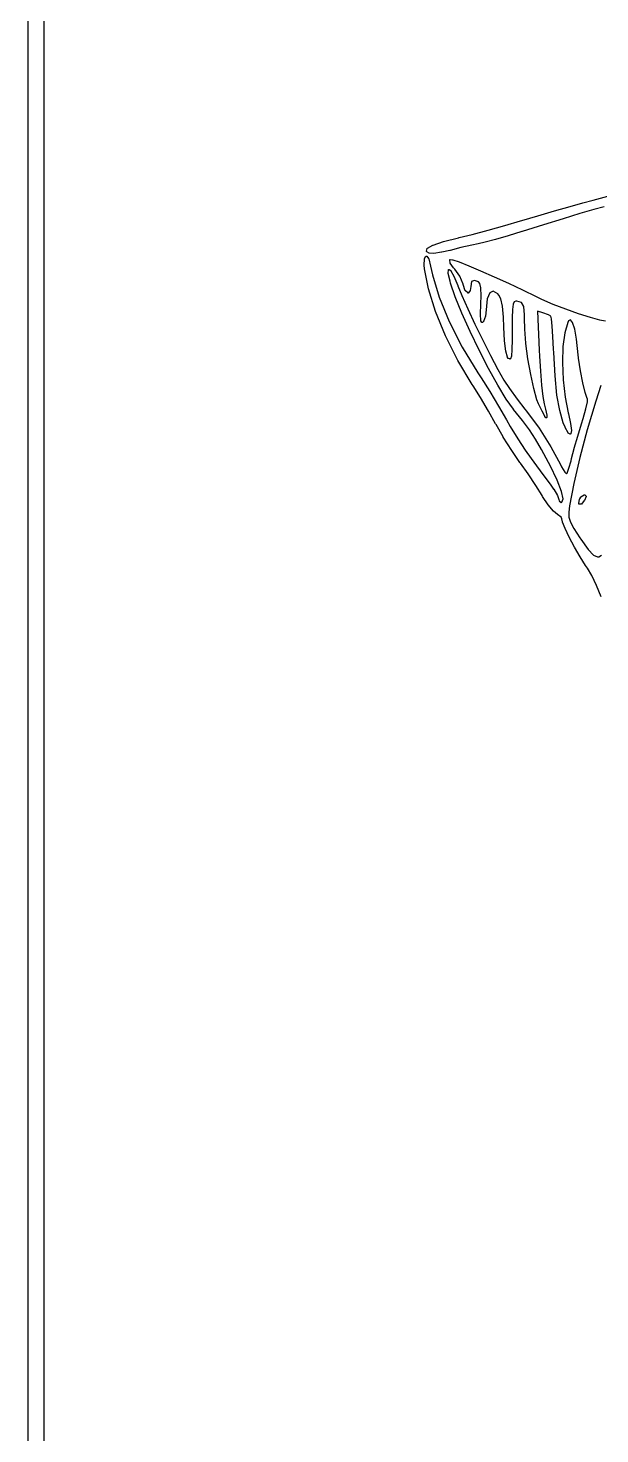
# Model space of a CAD drawing. Extents: x -0.1 to 50.1, y -70.1 to 0.1.
# Drawn here: x -0.07 to 5.36, y -61.54 to -48.19 of the extents above; entities that cross this region are included whole.
import ezdxf

# ---------------------------------------------------------------- set-up
doc = ezdxf.new("R2010")
doc.units = 0
doc.header["$MEASUREMENT"] = 0
doc.layers.add('BLACK', color=7, linetype='CONTINUOUS')

msp = doc.modelspace()

# ---------------------------------------------------------------- linework, layer by layer
at = {"layer": 'BLACK', "linetype": 'CONTINUOUS'}
for p, q in [((-0.075, -68.0066), (-0.075, -21.9934)), ((0.075, -22.0053), (0.075, -67.9972)), ((5.29148, -49.8234), (5.58482, -49.743)), ((4.76668, -49.9704), (4.9262, -49.924)), ((4.9262, -49.924), (4.92621, -49.924)), ((4.92621, -49.924), (4.92623, -49.924)), ((4.92623, -49.924), (5.07523, -49.8818)), ((5.1671, -49.9505), (5.00616, -49.999)), ((5.07523, -49.8818), (5.07525, -49.8818)), ((5.07525, -49.8818), (5.07528, -49.8818)), ((5.07528, -49.8818), (5.19548, -49.8489)), ((5.29915, -49.9119), (5.1671, -49.9505)), ((5.19548, -49.8489), (5.1955, -49.8489)), ((5.1955, -49.8489), (5.19551, -49.8489)), ((5.19551, -49.8489), (5.29148, -49.8234)), ((5.29148, -49.8234), (5.29148, -49.8234)), ((5.39726, -49.8847), (5.29915, -49.9119)), ((4.29406, -50.1079), (4.45346, -50.0633)), ((4.45346, -50.0633), (4.6035, -50.0192)), ((4.45346, -50.0633), (4.45346, -50.0633)), ((4.6035, -50.0192), (4.61489, -50.0157)), ((4.61489, -50.0157), (4.6149, -50.0157)), ((4.6149, -50.0157), (4.61491, -50.0157)), ((4.61491, -50.0157), (4.76665, -49.9704)), ((4.82166, -50.056), (4.61879, -50.1197)), ((4.76665, -49.9704), (4.76667, -49.9704)), ((4.76667, -49.9704), (4.76668, -49.9704)), ((5.00616, -49.999), (4.82166, -50.056)), ((3.77134, -50.2487), (3.86954, -50.2159)), ((3.86954, -50.2159), (3.86973, -50.2158)), ((3.86973, -50.2158), (3.8699, -50.2158)), ((3.8699, -50.2158), (4.01188, -50.18)), ((4.01188, -50.18), (4.01194, -50.18)), ((4.01194, -50.18), (4.01199, -50.1799)), ((4.01199, -50.1799), (4.0206, -50.178)), ((4.0206, -50.178), (4.14376, -50.1477)), ((4.14376, -50.1477), (4.29406, -50.1079)), ((4.36588, -50.1953), (4.26586, -50.2222)), ((4.36592, -50.1953), (4.36588, -50.1953)), ((4.36597, -50.1953), (4.36592, -50.1953)), ((4.4862, -50.1604), (4.36597, -50.1953)), ((4.48624, -50.1604), (4.4862, -50.1604)), ((4.48628, -50.1604), (4.48624, -50.1604)), ((4.61339, -50.1214), (4.48628, -50.1604)), ((4.61341, -50.1214), (4.61339, -50.1214)), ((4.61343, -50.1214), (4.61341, -50.1214)), ((4.61879, -50.1197), (4.61343, -50.1214)), ((4.61879, -50.1197), (4.61879, -50.1197)), ((3.70569, -50.3537), (3.7061, -50.3536)), ((3.7061, -50.3536), (3.7065, -50.3535)), ((3.7065, -50.3535), (3.70696, -50.3535)), ((3.70696, -50.3535), (3.70741, -50.3534)), ((3.70741, -50.3534), (3.70782, -50.3535)), ((3.70782, -50.3535), (3.70824, -50.3535)), ((3.70824, -50.3535), (3.70867, -50.3537)), ((3.70861, -50.3073), (3.70873, -50.3068)), ((3.70866, -50.3076), (3.70861, -50.3073)), ((3.70864, -50.308), (3.70866, -50.3076)), ((3.70878, -50.3085), (3.70864, -50.308)), ((3.70873, -50.3068), (3.70877, -50.3062)), ((3.70877, -50.3062), (3.7151, -50.2814)), ((3.70886, -50.309), (3.70878, -50.3085)), ((3.70902, -50.3093), (3.70886, -50.309)), ((3.70911, -50.3096), (3.70902, -50.3093)), ((3.70942, -50.3101), (3.70911, -50.3096)), ((3.70968, -50.3106), (3.70942, -50.3101)), ((3.70993, -50.3108), (3.70968, -50.3106)), ((3.71012, -50.311), (3.70993, -50.3108)), ((3.71057, -50.3114), (3.71012, -50.311)), ((3.71097, -50.3117), (3.71057, -50.3114)), ((3.73293, -50.3254), (3.71097, -50.3117)), ((3.7151, -50.2814), (3.71523, -50.2811)), ((3.71523, -50.2811), (3.71528, -50.2808)), ((3.71528, -50.2808), (3.71558, -50.2803)), ((3.71558, -50.2803), (3.71582, -50.2798)), ((3.71582, -50.2798), (3.71603, -50.2796)), ((3.71603, -50.2796), (3.71618, -50.2793)), ((3.71618, -50.2793), (3.71663, -50.279)), ((3.71663, -50.279), (3.71703, -50.2786)), ((3.71703, -50.2786), (3.7173, -50.2784)), ((3.7173, -50.2784), (3.71753, -50.2783)), ((3.71753, -50.2783), (3.77051, -50.2491)), ((3.73332, -50.3255), (3.73293, -50.3254)), ((3.73367, -50.3257), (3.73332, -50.3255)), ((3.73412, -50.3258), (3.73367, -50.3257)), ((3.73455, -50.326), (3.73412, -50.3258)), ((3.73496, -50.326), (3.73455, -50.326)), ((3.73537, -50.3261), (3.73496, -50.326)), ((3.77858, -50.3279), (3.73537, -50.3261)), ((3.77051, -50.2491), (3.77094, -50.2489)), ((3.77094, -50.2489), (3.77134, -50.2487)), ((3.77903, -50.3278), (3.77858, -50.3279)), ((3.77948, -50.3278), (3.77903, -50.3278)), ((3.85308, -50.3174), (3.77948, -50.3278)), ((3.85328, -50.3173), (3.85308, -50.3174)), ((3.85349, -50.3173), (3.85328, -50.3173)), ((3.93218, -50.2993), (3.85349, -50.3173)), ((3.93223, -50.2993), (3.93218, -50.2993)), ((3.93229, -50.2993), (3.93223, -50.2993)), ((4.03558, -50.2732), (3.93229, -50.2993)), ((4.13897, -50.2496), (4.03558, -50.2732)), ((4.19904, -50.2375), (4.13897, -50.2496)), ((4.19911, -50.2375), (4.19904, -50.2375)), ((4.19918, -50.2375), (4.19911, -50.2375)), ((4.26567, -50.2223), (4.19918, -50.2375)), ((4.26576, -50.2222), (4.26567, -50.2223)), ((4.26586, -50.2222), (4.26576, -50.2222)), ((3.68692, -50.4405), (3.68933, -50.3791)), ((3.68696, -50.4408), (3.68692, -50.4405)), ((3.68693, -50.4411), (3.68696, -50.4408)), ((3.68993, -50.4747), (3.68693, -50.4411)), ((3.68933, -50.3791), (3.68942, -50.3787)), ((3.68942, -50.3787), (3.68944, -50.3783)), ((3.68944, -50.3783), (3.68961, -50.3778)), ((3.68961, -50.3778), (3.6897, -50.3774)), ((3.6897, -50.3774), (3.68992, -50.377)), ((3.68992, -50.377), (3.69008, -50.3766)), ((3.69, -50.4749), (3.68993, -50.4747)), ((3.69001, -50.4752), (3.69, -50.4749)), ((3.72722, -50.6648), (3.69001, -50.4752)), ((3.69008, -50.3766), (3.703, -50.3558)), ((3.703, -50.3558), (3.70328, -50.3555)), ((3.70328, -50.3555), (3.7035, -50.3551)), ((3.7035, -50.3551), (3.70386, -50.3548)), ((3.70386, -50.3548), (3.70416, -50.3545)), ((3.70416, -50.3545), (3.70453, -50.3543)), ((3.70453, -50.3543), (3.70486, -50.354)), ((3.70486, -50.354), (3.70529, -50.3539)), ((3.70529, -50.3539), (3.70569, -50.3537)), ((3.70867, -50.3537), (3.70911, -50.3538)), ((3.70911, -50.3538), (3.70947, -50.354)), ((3.70947, -50.354), (3.70986, -50.3542)), ((3.70986, -50.3542), (3.71019, -50.3545)), ((3.71019, -50.3545), (3.71059, -50.3547)), ((3.71059, -50.3547), (3.71084, -50.355)), ((3.71084, -50.355), (3.71116, -50.3553)), ((3.71116, -50.3553), (3.72912, -50.3778)), ((3.72912, -50.3778), (3.72922, -50.378)), ((3.72922, -50.378), (3.72935, -50.3781)), ((3.72935, -50.3781), (3.72963, -50.3787)), ((3.72963, -50.3787), (3.72996, -50.3793)), ((3.72996, -50.3793), (3.72998, -50.3795)), ((3.72998, -50.3795), (3.73006, -50.3797)), ((3.73006, -50.3797), (3.74761, -50.4483)), ((3.74761, -50.4483), (3.74762, -50.4485)), ((3.74762, -50.4485), (3.74767, -50.4486)), ((3.74767, -50.4486), (3.76453, -50.5317)), ((3.91564, -50.5171), (3.91663, -50.4852)), ((3.91663, -50.4852), (3.91698, -50.4835)), ((3.91698, -50.4835), (3.91699, -50.4835)), ((3.91699, -50.4835), (3.9179, -50.482)), ((3.91699, -50.4835), (3.91699, -50.4835)), ((3.9179, -50.482), (3.91827, -50.4817)), ((3.91827, -50.4817), (3.91926, -50.481)), ((3.91926, -50.481), (3.92091, -50.4804)), ((3.91926, -50.481), (3.91926, -50.481)), ((3.91926, -50.481), (3.91926, -50.481)), ((3.92091, -50.4804), (3.92265, -50.4805)), ((3.92265, -50.4805), (3.92426, -50.4811)), ((3.92426, -50.4811), (3.94001, -50.4909)), ((3.92924, -50.391), (3.92932, -50.3904)), ((3.92931, -50.3913), (3.92924, -50.391)), ((3.92931, -50.3916), (3.92931, -50.3913)), ((3.93385, -50.4179), (3.92931, -50.3916)), ((3.92932, -50.3899), (3.92942, -50.3896)), ((3.92932, -50.3904), (3.92932, -50.3899)), ((3.92942, -50.3896), (3.92946, -50.3893)), ((3.92946, -50.3893), (3.92972, -50.3888)), ((3.92972, -50.3888), (3.92992, -50.3882)), ((3.92992, -50.3882), (3.93011, -50.388)), ((3.93011, -50.388), (3.93025, -50.3877)), ((3.93025, -50.3877), (3.93067, -50.3873)), ((3.93067, -50.3873), (3.93104, -50.3869)), ((3.93104, -50.3869), (3.9313, -50.3868)), ((3.9313, -50.3868), (3.93152, -50.3865)), ((3.93152, -50.3865), (3.93204, -50.3863)), ((3.93204, -50.3863), (3.93255, -50.386)), ((3.93255, -50.386), (3.93284, -50.386)), ((3.93284, -50.386), (3.93312, -50.3859)), ((3.93312, -50.3859), (3.93369, -50.3858)), ((3.93369, -50.3858), (3.93426, -50.3857)), ((3.93393, -50.4181), (3.93385, -50.4179)), ((3.93395, -50.4184), (3.93393, -50.4181)), ((3.93422, -50.4189), (3.93395, -50.4184)), ((3.93444, -50.4195), (3.93422, -50.4189)), ((3.93426, -50.3857), (3.93455, -50.3858)), ((3.93458, -50.4197), (3.93444, -50.4195)), ((3.93455, -50.3858), (3.93485, -50.3858)), ((3.93468, -50.4199), (3.93458, -50.4197)), ((3.96621, -50.4649), (3.93468, -50.4199)), ((3.93485, -50.3858), (3.95736, -50.3886)), ((3.95736, -50.3886), (3.95785, -50.3887)), ((3.95785, -50.3887), (3.95835, -50.3888)), ((3.95835, -50.3888), (4.01887, -50.4094)), ((3.96642, -50.4651), (3.96621, -50.4649)), ((3.96658, -50.4654), (3.96642, -50.4651)), ((3.97756, -50.4776), (3.96658, -50.4654)), ((4.0255, -50.5457), (3.97756, -50.4776)), ((4.01887, -50.4094), (4.01898, -50.4094)), ((4.01898, -50.4094), (4.0191, -50.4094)), ((4.0191, -50.4094), (4.10967, -50.4453)), ((4.10967, -50.4453), (4.10972, -50.4453)), ((4.10972, -50.4453), (4.10978, -50.4453)), ((4.10978, -50.4453), (4.22285, -50.4931)), ((3.76453, -50.5317), (3.82872, -50.7436)), ((3.91573, -50.5177), (3.91564, -50.5171)), ((3.91576, -50.5184), (3.91573, -50.5177)), ((3.93257, -50.5932), (3.91576, -50.5184)), ((3.93262, -50.5933), (3.93257, -50.5932)), ((3.93264, -50.5935), (3.93262, -50.5933)), ((3.93768, -50.6112), (3.93264, -50.5935)), ((3.93773, -50.6113), (3.93768, -50.6112)), ((3.93775, -50.6115), (3.93773, -50.6113)), ((3.98188, -50.7411), (3.93775, -50.6115)), ((3.94001, -50.4909), (3.94032, -50.4912)), ((3.94032, -50.4912), (3.94067, -50.4914)), ((3.94067, -50.4914), (3.94096, -50.4917)), ((3.94096, -50.4917), (3.9413, -50.492)), ((3.9413, -50.492), (3.9415, -50.4924)), ((3.9415, -50.4924), (3.94176, -50.4927)), ((3.94176, -50.4927), (3.96923, -50.5429)), ((3.96923, -50.5429), (3.96932, -50.5431)), ((3.96932, -50.5431), (3.96948, -50.5434)), ((3.96948, -50.5434), (4.00563, -50.6326)), ((4.05609, -50.6197), (4.0255, -50.5457)), ((4.05691, -50.6233), (4.05609, -50.6197)), ((4.13726, -50.5953), (4.12903, -50.6414)), ((4.16564, -50.5862), (4.13726, -50.5953)), ((4.20156, -50.5968), (4.16564, -50.5862)), ((4.21716, -50.6128), (4.20156, -50.5968)), ((4.22573, -50.6539), (4.21716, -50.6128)), ((4.22285, -50.4931), (4.22288, -50.4931)), ((4.22288, -50.4931), (4.22292, -50.4931)), ((4.22292, -50.4931), (4.35094, -50.5496)), ((4.35094, -50.5496), (4.35097, -50.5496)), ((4.35097, -50.5496), (4.351, -50.5496)), ((4.351, -50.5496), (4.48642, -50.6115)), ((4.48642, -50.6115), (4.48644, -50.6115)), ((4.48644, -50.6115), (4.48648, -50.6115)), ((4.48648, -50.6115), (4.62172, -50.6756)), ((3.72733, -50.6651), (3.72722, -50.6648)), ((3.72736, -50.6654), (3.72733, -50.6651)), ((3.79539, -50.8799), (3.72736, -50.6654)), ((3.82872, -50.7436), (3.92487, -50.9754)), ((3.98195, -50.7412), (3.98188, -50.7411)), ((3.98198, -50.7413), (3.98195, -50.7412)), ((4.04515, -50.8973), (3.98198, -50.7413)), ((4.00563, -50.6326), (4.00565, -50.6327)), ((4.00565, -50.6327), (4.00569, -50.6328)), ((4.00569, -50.6328), (4.00646, -50.6349)), ((4.00646, -50.6349), (4.04473, -50.7291)), ((4.04473, -50.7291), (4.10078, -50.8545)), ((4.05701, -50.6235), (4.05691, -50.6233)), ((4.05706, -50.6238), (4.05701, -50.6235)), ((4.07713, -50.6826), (4.05706, -50.6238)), ((4.07733, -50.683), (4.07713, -50.6826)), ((4.07747, -50.6834), (4.07733, -50.683)), ((4.07775, -50.6837), (4.07747, -50.6834)), ((4.07797, -50.6841), (4.07775, -50.6837)), ((4.07829, -50.6844), (4.07797, -50.6841)), ((4.07855, -50.6847), (4.07829, -50.6844)), ((4.10075, -50.7043), (4.07855, -50.6847)), ((4.10129, -50.7047), (4.10075, -50.7043)), ((4.10182, -50.705), (4.10129, -50.7047)), ((4.10203, -50.7051), (4.10182, -50.705)), ((4.10223, -50.7052), (4.10203, -50.7051)), ((4.10286, -50.7054), (4.10223, -50.7052)), ((4.10348, -50.7055), (4.10286, -50.7054)), ((4.10371, -50.7055), (4.10348, -50.7055)), ((4.10393, -50.7056), (4.10371, -50.7055)), ((4.10457, -50.7055), (4.10393, -50.7056)), ((4.10521, -50.7054), (4.10457, -50.7055)), ((4.10542, -50.7053), (4.10521, -50.7054)), ((4.10565, -50.7053), (4.10542, -50.7053)), ((4.10622, -50.705), (4.10565, -50.7053)), ((4.10681, -50.7047), (4.10622, -50.705)), ((4.10697, -50.7046), (4.10681, -50.7047)), ((4.10717, -50.7045), (4.10697, -50.7046)), ((4.1076, -50.704), (4.10717, -50.7045)), ((4.10807, -50.7036), (4.1076, -50.704)), ((4.1244, -50.6816), (4.10807, -50.7036)), ((4.12462, -50.6811), (4.1244, -50.6816)), ((4.1249, -50.6807), (4.12462, -50.6811)), ((4.125, -50.6804), (4.1249, -50.6807)), ((4.12518, -50.68), (4.125, -50.6804)), ((4.12523, -50.6795), (4.12518, -50.68)), ((4.12536, -50.6791), (4.12523, -50.6795)), ((4.12903, -50.6414), (4.12536, -50.6791)), ((4.22425, -50.808), (4.22714, -50.73)), ((4.22714, -50.73), (4.22573, -50.6539)), ((4.30912, -50.7014), (4.28611, -50.7602)), ((4.34193, -50.6861), (4.30912, -50.7014)), ((4.38734, -50.7134), (4.34193, -50.6861)), ((4.39715, -50.7237), (4.38734, -50.7134)), ((4.41615, -50.7607), (4.39715, -50.7237)), ((4.62172, -50.6756), (4.62175, -50.6756)), ((4.62175, -50.6756), (4.62179, -50.6756)), ((4.62179, -50.6756), (4.74925, -50.7385)), ((4.74925, -50.7385), (4.80235, -50.7638)), ((3.79548, -50.8801), (3.79539, -50.8799)), ((3.79553, -50.8803), (3.79548, -50.8801)), ((3.89024, -51.1098), (3.79553, -50.8803)), ((4.10078, -50.8545), (4.1688, -50.9991)), ((4.22104, -50.9093), (4.22425, -50.808)), ((4.22425, -50.808), (4.22425, -50.808)), ((4.22425, -50.808), (4.22425, -50.808)), ((4.27696, -50.8632), (4.26958, -50.9232)), ((4.27698, -50.8631), (4.27696, -50.8631)), ((4.27696, -50.8631), (4.27696, -50.8632)), ((4.28611, -50.7602), (4.27698, -50.8631)), ((4.42995, -50.8279), (4.41615, -50.7607)), ((4.43941, -50.9326), (4.42995, -50.8279)), ((4.52672, -50.8599), (4.52419, -50.9417)), ((4.53253, -50.8115), (4.52672, -50.8599)), ((4.54219, -50.7891), (4.53253, -50.8115)), ((4.55642, -50.7819), (4.54219, -50.7891)), ((4.56601, -50.7813), (4.55642, -50.7819)), ((4.61102, -50.7931), (4.56601, -50.7813)), ((4.63476, -50.8328), (4.61102, -50.7931)), ((4.64121, -50.9113), (4.63476, -50.8328)), ((4.81517, -50.8919), (4.76263, -50.8759)), ((4.76263, -50.8759), (4.77872, -51.2491)), ((4.80235, -50.7638), (4.90927, -50.8094)), ((4.90927, -50.8094), (5.02943, -50.8559)), ((5.02943, -50.8559), (5.15112, -50.8992)), ((3.92487, -50.9754), (4.04922, -51.2184)), ((4.0452, -50.8974), (4.04515, -50.8973)), ((4.04522, -50.8975), (4.0452, -50.8974)), ((4.12228, -51.0695), (4.04522, -50.8975)), ((4.1688, -50.9991), (4.24308, -51.1512)), ((4.22107, -50.9095), (4.22104, -50.9093)), ((4.22105, -50.9097), (4.22107, -50.9095)), ((4.22387, -50.9659), (4.22105, -50.9097)), ((4.22396, -50.9663), (4.22387, -50.9659)), ((4.22397, -50.9667), (4.22396, -50.9663)), ((4.22415, -50.9671), (4.22397, -50.9667)), ((4.22426, -50.9676), (4.22415, -50.9671)), ((4.22447, -50.9679), (4.22426, -50.9676)), ((4.22461, -50.9683), (4.22447, -50.9679)), ((4.23384, -50.9832), (4.22461, -50.9683)), ((4.2339, -50.9833), (4.23384, -50.9832)), ((4.23394, -50.9833), (4.2339, -50.9833)), ((4.23448, -50.9839), (4.23394, -50.9833)), ((4.235, -50.9845), (4.23448, -50.9839)), ((4.23508, -50.9845), (4.235, -50.9845)), ((4.23514, -50.9846), (4.23508, -50.9845)), ((4.23586, -50.9849), (4.23514, -50.9846)), ((4.23653, -50.9853), (4.23586, -50.9849)), ((4.23661, -50.9853), (4.23653, -50.9853)), ((4.2367, -50.9854), (4.23661, -50.9853)), ((4.2375, -50.9854), (4.2367, -50.9854)), ((4.23824, -50.9855), (4.2375, -50.9854)), ((4.23833, -50.9855), (4.23824, -50.9855)), ((4.23843, -50.9855), (4.23833, -50.9855)), ((4.2392, -50.9853), (4.23843, -50.9855)), ((4.23994, -50.9852), (4.2392, -50.9853)), ((4.24002, -50.9851), (4.23994, -50.9852)), ((4.24011, -50.9851), (4.24002, -50.9851)), ((4.24077, -50.9847), (4.24011, -50.9851)), ((4.24142, -50.9843), (4.24077, -50.9847)), ((4.24148, -50.9842), (4.24142, -50.9843)), ((4.24156, -50.9842), (4.24148, -50.9842)), ((4.2488, -50.9772), (4.24156, -50.9842)), ((4.24894, -50.977), (4.2488, -50.9772)), ((4.24913, -50.9769), (4.24894, -50.977)), ((4.24945, -50.9763), (4.24913, -50.9769)), ((4.24982, -50.9758), (4.24945, -50.9763)), ((4.24989, -50.9756), (4.24982, -50.9758)), ((4.25001, -50.9754), (4.24989, -50.9756)), ((4.26929, -50.9243), (4.25001, -50.9754)), ((4.2694, -50.9237), (4.26929, -50.9243)), ((4.26958, -50.9232), (4.2694, -50.9237)), ((4.44385, -51.0287), (4.43941, -50.9326)), ((4.52419, -50.9417), (4.52364, -51.0649)), ((4.64011, -50.9424), (4.64121, -50.9113)), ((4.64012, -50.9425), (4.64011, -50.9424)), ((4.64011, -50.9426), (4.64012, -50.9425)), ((4.64152, -51.0483), (4.64011, -50.9426)), ((4.86665, -50.9113), (4.81517, -50.8919)), ((4.8887, -50.9241), (4.86665, -50.9113)), ((4.89521, -50.9509), (4.8887, -50.9241)), ((4.90281, -51.0194), (4.89521, -50.9509)), ((4.91019, -51.1184), (4.90281, -51.0194)), ((5.05025, -50.9852), (5.02183, -51.0817)), ((5.05811, -50.9697), (5.05025, -50.9852)), ((5.07585, -50.9586), (5.05811, -50.9697)), ((5.09567, -50.9831), (5.07585, -50.9586)), ((5.11651, -51.047), (5.09567, -50.9831)), ((5.15112, -50.8992), (5.26262, -50.9351)), ((5.26262, -50.9351), (5.35202, -50.9596)), ((5.35202, -50.9596), (5.40795, -50.9687)), ((3.89034, -51.11), (3.89024, -51.1098)), ((3.89039, -51.1101), (3.89034, -51.11)), ((4.00766, -51.3447), (3.89039, -51.1101)), ((4.12231, -51.0696), (4.12228, -51.0695)), ((4.12233, -51.0697), (4.12231, -51.0696)), ((4.2081, -51.2474), (4.12233, -51.0697)), ((4.24308, -51.1512), (4.31774, -51.2987)), ((4.44386, -51.0287), (4.44385, -51.0287)), ((4.45132, -51.1601), (4.44386, -51.0287)), ((4.44386, -51.0287), (4.44386, -51.0287)), ((4.5233, -51.1448), (4.52087, -51.2434)), ((4.5233, -51.1447), (4.52329, -51.1448)), ((4.52329, -51.1448), (4.5233, -51.1448)), ((4.52364, -51.0649), (4.5233, -51.1447)), ((4.64156, -51.0484), (4.64152, -51.0483)), ((4.64154, -51.0486), (4.64156, -51.0484)), ((4.65326, -51.1824), (4.64154, -51.0486)), ((4.91649, -51.238), (4.91019, -51.1184)), ((5.02183, -51.0817), (5.00504, -51.212)), ((5.13326, -51.1415), (5.11651, -51.047)), ((5.13958, -51.2022), (5.13326, -51.1415)), ((4.04922, -51.2184), (4.198, -51.4642)), ((4.20814, -51.2475), (4.2081, -51.2474)), ((4.20816, -51.2475), (4.20814, -51.2475)), ((4.29747, -51.4207), (4.20816, -51.2475)), ((4.45136, -51.1603), (4.45132, -51.1601)), ((4.45135, -51.1604), (4.45136, -51.1603)), ((4.46284, -51.2577), (4.45135, -51.1604)), ((4.46293, -51.258), (4.46284, -51.2577)), ((4.46296, -51.2583), (4.46293, -51.258)), ((4.47761, -51.315), (4.46296, -51.2583)), ((4.52086, -51.2437), (4.51553, -51.3024)), ((4.52087, -51.2434), (4.52084, -51.2436)), ((4.52084, -51.2436), (4.52086, -51.2437)), ((4.65329, -51.1825), (4.65326, -51.1824)), ((4.65328, -51.1826), (4.65329, -51.1825)), ((4.67302, -51.3305), (4.65328, -51.1826)), ((4.77872, -51.2491), (4.78141, -51.3049)), ((4.91779, -51.2697), (4.91649, -51.238)), ((4.9178, -51.2698), (4.91779, -51.2697)), ((4.93006, -51.4926), (4.91779, -51.2698)), ((4.91779, -51.2698), (4.9178, -51.2698)), ((5.00504, -51.212), (5.00002, -51.365)), ((5.15256, -51.3218), (5.13958, -51.2022)), ((5.13958, -51.2022), (5.13958, -51.2022)), ((5.13958, -51.2022), (5.13958, -51.2022)), ((4.00777, -51.3449), (4.00766, -51.3447)), ((4.00783, -51.345), (4.00777, -51.3449)), ((4.14356, -51.5748), (4.00783, -51.345)), ((4.29752, -51.4207), (4.29747, -51.4207)), ((4.29755, -51.4208), (4.29752, -51.4207)), ((4.38525, -51.579), (4.29755, -51.4208)), ((4.31774, -51.2987), (4.38707, -51.43)), ((4.47793, -51.3157), (4.47761, -51.315)), ((4.47823, -51.3165), (4.47793, -51.3157)), ((4.4842, -51.3258), (4.47823, -51.3165)), ((4.48428, -51.3259), (4.4842, -51.3258)), ((4.48433, -51.326), (4.48428, -51.3259)), ((4.48487, -51.3265), (4.48433, -51.326)), ((4.48538, -51.3271), (4.48487, -51.3265)), ((4.48548, -51.3272), (4.48538, -51.3271)), ((4.48556, -51.3272), (4.48548, -51.3272)), ((4.48624, -51.3276), (4.48556, -51.3272)), ((4.48692, -51.3279), (4.48624, -51.3276)), ((4.48704, -51.3279), (4.48692, -51.3279)), ((4.48714, -51.328), (4.48704, -51.3279)), ((4.50035, -51.3314), (4.48714, -51.328)), ((4.50056, -51.3315), (4.50035, -51.3314)), ((4.50076, -51.3315), (4.50056, -51.3315)), ((4.50142, -51.3315), (4.50076, -51.3315)), ((4.50208, -51.3316), (4.50142, -51.3315)), ((4.50229, -51.3315), (4.50208, -51.3316)), ((4.5025, -51.3315), (4.50229, -51.3315)), ((4.50312, -51.3313), (4.5025, -51.3315)), ((4.50376, -51.3311), (4.50312, -51.3313)), ((4.50393, -51.331), (4.50376, -51.3311)), ((4.50413, -51.3309), (4.50393, -51.331)), ((4.50464, -51.3305), (4.50413, -51.3309)), ((4.50517, -51.3301), (4.50464, -51.3305)), ((4.5053, -51.33), (4.50517, -51.3301)), ((4.50546, -51.3298), (4.5053, -51.33)), ((4.50579, -51.3292), (4.50546, -51.3298)), ((4.50616, -51.3287), (4.50579, -51.3292)), ((4.50622, -51.3285), (4.50616, -51.3287)), ((4.50633, -51.3283), (4.50622, -51.3285)), ((4.51525, -51.3037), (4.50633, -51.3283)), ((4.51536, -51.303), (4.51525, -51.3037)), ((4.51553, -51.3024), (4.51536, -51.303)), ((4.67305, -51.3306), (4.67302, -51.3305)), ((4.67305, -51.3307), (4.67305, -51.3306)), ((4.69853, -51.4786), (4.67305, -51.3307)), ((4.78141, -51.3049), (4.79072, -51.4477)), ((5.00002, -51.365), (5.00684, -51.5289)), ((5.15259, -51.3219), (5.15256, -51.3218)), ((5.15258, -51.322), (5.15259, -51.3219)), ((5.17123, -51.445), (5.15258, -51.322)), ((4.198, -51.4642), (4.22775, -51.5103)), ((4.22775, -51.5103), (4.22776, -51.5103)), ((4.22776, -51.5103), (4.22778, -51.5103)), ((4.22778, -51.5103), (4.30908, -51.6404)), ((4.38707, -51.43), (4.44521, -51.5331)), ((4.44521, -51.5331), (4.49611, -51.6118)), ((4.69856, -51.4787), (4.69853, -51.4786)), ((4.69857, -51.4788), (4.69856, -51.4787)), ((4.72749, -51.6128), (4.69857, -51.4788)), ((4.79072, -51.4477), (4.80246, -51.579)), ((4.93009, -51.4928), (4.93006, -51.4926)), ((4.93008, -51.4929), (4.93009, -51.4928)), ((4.94851, -51.6736), (4.93008, -51.4929)), ((5.00684, -51.5289), (5.02555, -51.6925)), ((5.17126, -51.4451), (5.17123, -51.445)), ((5.17126, -51.4452), (5.17126, -51.4451)), ((5.19308, -51.5588), (5.17126, -51.4452)), ((4.14363, -51.5749), (4.14356, -51.5748)), ((4.14366, -51.575), (4.14363, -51.5749)), ((4.15171, -51.5875), (4.14366, -51.575)), ((4.22112, -51.6987), (4.15171, -51.5875)), ((4.30908, -51.6404), (4.30909, -51.6405)), ((4.30909, -51.6405), (4.30912, -51.6405)), ((4.30912, -51.6405), (4.39392, -51.7808)), ((4.38531, -51.579), (4.38525, -51.579)), ((4.38535, -51.5791), (4.38531, -51.579)), ((4.46627, -51.712), (4.38535, -51.5791)), ((4.49611, -51.6118), (4.56881, -51.7133)), ((4.72755, -51.6129), (4.72749, -51.6128)), ((4.72756, -51.6131), (4.72755, -51.6129)), ((4.75765, -51.719), (4.72756, -51.6131)), ((4.80246, -51.579), (4.8154, -51.6862)), ((4.8154, -51.6862), (4.82828, -51.7567)), ((4.94856, -51.6738), (4.94851, -51.6736)), ((4.94856, -51.674), (4.94856, -51.6738)), ((4.97423, -51.8196), (4.94856, -51.674)), ((5.19313, -51.5589), (5.19308, -51.5588)), ((5.19314, -51.559), (5.19313, -51.5589)), ((5.21564, -51.6503), (5.19314, -51.559)), ((5.21575, -51.6506), (5.21564, -51.6503)), ((5.2158, -51.6508), (5.21575, -51.6506)), ((5.23649, -51.707), (5.2158, -51.6508)), ((5.3659, -51.5818), (5.31694, -51.7327)), ((4.29753, -51.8272), (4.22112, -51.6987)), ((4.39392, -51.7808), (4.39394, -51.7809)), ((4.39394, -51.7809), (4.39396, -51.7809)), ((4.39396, -51.7809), (4.46812, -51.9082)), ((4.46639, -51.7121), (4.46627, -51.712)), ((4.46646, -51.7122), (4.46639, -51.7121)), ((4.53544, -51.8094), (4.46646, -51.7122)), ((4.53555, -51.8095), (4.53544, -51.8094)), ((4.53563, -51.8097), (4.53555, -51.8095)), ((4.53685, -51.8112), (4.53563, -51.8097)), ((4.6214, -51.9171), (4.53685, -51.8112)), ((4.56881, -51.7133), (4.64209, -51.8068)), ((4.64209, -51.8068), (4.65798, -51.8261)), ((4.75775, -51.7192), (4.75765, -51.719)), ((4.7578, -51.7195), (4.75775, -51.7192)), ((4.77294, -51.7584), (4.7578, -51.7195)), ((4.77304, -51.7585), (4.77294, -51.7584)), ((4.77309, -51.7587), (4.77304, -51.7585)), ((4.80638, -51.8284), (4.77309, -51.7587)), ((4.82828, -51.7567), (4.84074, -51.808)), ((4.84074, -51.808), (4.84075, -51.8082)), ((4.84075, -51.8082), (4.84079, -51.8083)), ((4.84079, -51.8083), (4.85148, -51.8636)), ((4.97432, -51.8199), (4.97423, -51.8196)), ((4.97435, -51.8202), (4.97432, -51.8199)), ((5.00829, -51.9377), (4.97435, -51.8202)), ((5.02555, -51.6925), (5.05618, -51.8443)), ((5.19837, -51.8968), (5.22306, -51.8065)), ((5.22306, -51.8065), (5.23705, -51.7398)), ((5.31694, -51.7327), (5.23583, -52.0041)), ((5.23671, -51.7074), (5.23649, -51.707)), ((5.23686, -51.7078), (5.23671, -51.7074)), ((5.2378, -51.7094), (5.23686, -51.7078)), ((5.23705, -51.7398), (5.2378, -51.7094)), ((4.36529, -51.9466), (4.29753, -51.8272)), ((4.36978, -51.9548), (4.36529, -51.9466)), ((4.36982, -51.9549), (4.36978, -51.9548)), ((4.36984, -51.9549), (4.36982, -51.9549)), ((4.43819, -52.0725), (4.36984, -51.9549)), ((4.46812, -51.9082), (4.46812, -51.9082)), ((4.46812, -51.9082), (4.46813, -51.9082)), ((4.46813, -51.9082), (4.50496, -51.9717)), ((4.68717, -52.0057), (4.6214, -51.9171)), ((4.65798, -51.8261), (4.65804, -51.8262)), ((4.65804, -51.8262), (4.65813, -51.8263)), ((4.65813, -51.8263), (4.77825, -51.9882)), ((4.80646, -51.8285), (4.80638, -51.8284)), ((4.8065, -51.8286), (4.80646, -51.8285)), ((4.83201, -51.8756), (4.8065, -51.8286)), ((4.83228, -51.876), (4.83201, -51.8756)), ((4.83249, -51.8763), (4.83228, -51.876)), ((4.84266, -51.8891), (4.83249, -51.8763)), ((4.84271, -51.8892), (4.84266, -51.8891)), ((4.84275, -51.8892), (4.84271, -51.8892)), ((4.84337, -51.8898), (4.84275, -51.8892)), ((4.84396, -51.8903), (4.84337, -51.8898)), ((4.84403, -51.8903), (4.84396, -51.8903)), ((4.84408, -51.8903), (4.84403, -51.8903)), ((4.84483, -51.8906), (4.84408, -51.8903)), ((4.84558, -51.8909), (4.84483, -51.8906)), ((4.84565, -51.8909), (4.84558, -51.8909)), ((4.84571, -51.8909), (4.84565, -51.8909)), ((4.84652, -51.8909), (4.84571, -51.8909)), ((4.84732, -51.891), (4.84652, -51.8909)), ((4.84738, -51.8909), (4.84732, -51.891)), ((4.84744, -51.8909), (4.84738, -51.8909)), ((4.84821, -51.8907), (4.84744, -51.8909)), ((4.84896, -51.8904), (4.84821, -51.8907)), ((4.84901, -51.8904), (4.84896, -51.8904)), ((4.84908, -51.8903), (4.84901, -51.8904)), ((4.84971, -51.8898), (4.84908, -51.8903)), ((4.85032, -51.8893), (4.84971, -51.8898)), ((4.85035, -51.8893), (4.85032, -51.8893)), ((4.85041, -51.8892), (4.85035, -51.8893)), ((4.85081, -51.8885), (4.85041, -51.8892)), ((4.85123, -51.8879), (4.85081, -51.8885)), ((4.85124, -51.8878), (4.85123, -51.8879)), ((4.85127, -51.8877), (4.85124, -51.8878)), ((4.85141, -51.8869), (4.85127, -51.8877)), ((4.85157, -51.8862), (4.85141, -51.8869)), ((4.85148, -51.8636), (4.85149, -51.8641)), ((4.85149, -51.8641), (4.85157, -51.8645)), ((4.85158, -51.886), (4.85156, -51.8861)), ((4.85156, -51.8861), (4.85157, -51.8862)), ((4.85157, -51.8645), (4.85158, -51.886)), ((5.0084, -51.9379), (5.00829, -51.9377)), ((5.00845, -51.9381), (5.0084, -51.9379)), ((5.02523, -51.9803), (5.00845, -51.9381)), ((5.05618, -51.8443), (5.05812, -51.8519)), ((5.05812, -51.8519), (5.05813, -51.852)), ((5.05813, -51.852), (5.05817, -51.8521)), ((5.05817, -51.8521), (5.07815, -51.9451)), ((5.07815, -51.9451), (5.07816, -51.9454)), ((5.07816, -51.9454), (5.07823, -51.9457)), ((5.07823, -51.9457), (5.08511, -52.0095)), ((5.14647, -52.0647), (5.18226, -51.949)), ((5.18226, -51.949), (5.19837, -51.8968)), ((5.18226, -51.949), (5.18226, -51.949)), ((4.43825, -52.0726), (4.43819, -52.0725)), ((4.43828, -52.0727), (4.43825, -52.0726)), ((4.51935, -52.201), (4.43828, -52.0727)), ((4.50496, -51.9717), (4.57602, -52.0885)), ((4.57602, -52.0885), (4.64536, -52.1962)), ((4.74382, -52.092), (4.68717, -52.0057)), ((4.77825, -51.9882), (4.77833, -51.9884)), ((4.77833, -51.9884), (4.77845, -51.9885)), ((4.77845, -51.9885), (4.89115, -52.1652)), ((5.02537, -51.9805), (5.02523, -51.9803)), ((5.02546, -51.9808), (5.02537, -51.9805)), ((5.05326, -52.0333), (5.02546, -51.9808)), ((5.05365, -52.0338), (5.05326, -52.0333)), ((5.05398, -52.0343), (5.05365, -52.0338)), ((5.05418, -52.0344), (5.05398, -52.0343)), ((5.05433, -52.0346), (5.05418, -52.0344)), ((5.05486, -52.035), (5.05433, -52.0346)), ((5.05536, -52.0354), (5.05486, -52.035)), ((5.07237, -52.0443), (5.05536, -52.0354)), ((5.07268, -52.0444), (5.07237, -52.0443)), ((5.07295, -52.0446), (5.07268, -52.0444)), ((5.0735, -52.0447), (5.07295, -52.0446)), ((5.07402, -52.0448), (5.0735, -52.0447)), ((5.07434, -52.0448), (5.07402, -52.0448)), ((5.07466, -52.0449), (5.07434, -52.0448)), ((5.07521, -52.0448), (5.07466, -52.0449)), ((5.07576, -52.0447), (5.07521, -52.0448)), ((5.07605, -52.0446), (5.07576, -52.0447)), ((5.07637, -52.0446), (5.07605, -52.0446)), ((5.07686, -52.0443), (5.07637, -52.0446)), ((5.07736, -52.0441), (5.07686, -52.0443)), ((5.0776, -52.0439), (5.07736, -52.0441)), ((5.07788, -52.0437), (5.0776, -52.0439)), ((5.07824, -52.0433), (5.07788, -52.0437)), ((5.07865, -52.0429), (5.07824, -52.0433)), ((5.0788, -52.0426), (5.07865, -52.0429)), ((5.07901, -52.0424), (5.0788, -52.0426)), ((5.0792, -52.0419), (5.07901, -52.0424)), ((5.07946, -52.0414), (5.0792, -52.0419)), ((5.0795, -52.0411), (5.07946, -52.0414)), ((5.07961, -52.0408), (5.0795, -52.0411)), ((5.08506, -52.0109), (5.07961, -52.0408)), ((5.08511, -52.0095), (5.08506, -52.0102)), ((5.08506, -52.0102), (5.08506, -52.0109)), ((5.11283, -52.1802), (5.14644, -52.0648)), ((5.14644, -52.0648), (5.14646, -52.0647)), ((5.14646, -52.0647), (5.14647, -52.0647)), ((5.23583, -52.0041), (5.16517, -52.2684)), ((4.51941, -52.2011), (4.51935, -52.201)), ((4.51945, -52.2012), (4.51941, -52.2011)), ((4.59647, -52.3137), (4.51945, -52.2012)), ((4.64536, -52.1962), (4.70202, -52.2777)), ((4.80093, -52.1905), (4.74382, -52.092)), ((4.86804, -52.3161), (4.80093, -52.1905)), ((4.89115, -52.1652), (4.89123, -52.1654)), ((4.89123, -52.1654), (4.89134, -52.1656)), ((4.89134, -52.1656), (4.98156, -52.3337)), ((5.08718, -52.2753), (5.11281, -52.1803)), ((5.11281, -52.1803), (5.11283, -52.1802)), ((5.11283, -52.1802), (5.11283, -52.1802)), ((4.59652, -52.3137), (4.59647, -52.3137)), ((4.59656, -52.3138), (4.59652, -52.3137)), ((4.6014, -52.3205), (4.59656, -52.3138)), ((4.67378, -52.4231), (4.6014, -52.3205)), ((4.70202, -52.2777), (4.7526, -52.3454)), ((4.7526, -52.3454), (4.7526, -52.3454)), ((4.7526, -52.3454), (4.82432, -52.4413)), ((4.88272, -52.3443), (4.86804, -52.3161)), ((4.95041, -52.4836), (4.88272, -52.3443)), ((4.98156, -52.3337), (4.98159, -52.3338)), ((4.98159, -52.3338), (4.98163, -52.3338)), ((4.98163, -52.3338), (4.99244, -52.3556)), ((4.99244, -52.3556), (5.02208, -52.4053)), ((5.06203, -52.3692), (5.08169, -52.2978)), ((5.08169, -52.2978), (5.08716, -52.2754)), ((5.08716, -52.2754), (5.08718, -52.2754)), ((5.08718, -52.2754), (5.08718, -52.2753)), ((5.16517, -52.2684), (5.1082, -52.5132)), ((4.74715, -52.5331), (4.67378, -52.4231)), ((4.82432, -52.4413), (4.82432, -52.4413)), ((4.82432, -52.4413), (4.88485, -52.5221)), ((4.99201, -52.5902), (4.95041, -52.4836)), ((5.02208, -52.4053), (5.03836, -52.4213)), ((5.03836, -52.4213), (5.0438, -52.4152)), ((5.0438, -52.4152), (5.06203, -52.3692)), ((4.80686, -52.6286), (4.74715, -52.5331)), ((4.88485, -52.5221), (4.88489, -52.5221)), ((4.88489, -52.5221), (4.88494, -52.5222)), ((4.88494, -52.5222), (4.91679, -52.5673)), ((4.91679, -52.5673), (4.91687, -52.5674)), ((4.91687, -52.5674), (4.91699, -52.5676)), ((4.91699, -52.5676), (4.95285, -52.6273)), ((5.00681, -52.6609), (4.99201, -52.5902)), ((5.1082, -52.5132), (5.06824, -52.7256)), ((5.17577, -52.6414), (5.20581, -52.6216)), ((5.20581, -52.6216), (5.20636, -52.6214)), ((5.20636, -52.6214), (5.20687, -52.6211)), ((5.20687, -52.6211), (5.20715, -52.6211)), ((5.20715, -52.6211), (5.20741, -52.621)), ((5.20741, -52.621), (5.20799, -52.6209)), ((5.20799, -52.6209), (5.20858, -52.6208)), ((5.20858, -52.6208), (5.20886, -52.6209)), ((5.20886, -52.6209), (5.20914, -52.6209)), ((5.20914, -52.6209), (5.20971, -52.621)), ((5.20971, -52.621), (5.21029, -52.6211)), ((5.21029, -52.6211), (5.21053, -52.6213)), ((5.21053, -52.6213), (5.2108, -52.6214)), ((5.2108, -52.6214), (5.21128, -52.6217)), ((5.21128, -52.6217), (5.21179, -52.622)), ((5.21179, -52.622), (5.22285, -52.6314)), ((4.81205, -52.6374), (4.80686, -52.6286)), ((4.81213, -52.6375), (4.81205, -52.6374)), ((4.81218, -52.6376), (4.81213, -52.6375)), ((4.86349, -52.7157), (4.81218, -52.6376)), ((4.86368, -52.7159), (4.86349, -52.7157)), ((4.86382, -52.7161), (4.86368, -52.7159)), ((4.91481, -52.7779), (4.86382, -52.7161)), ((4.95285, -52.6273), (4.95302, -52.6277)), ((4.95302, -52.6277), (4.95325, -52.6281)), ((4.95325, -52.6281), (4.9672, -52.6651)), ((4.9672, -52.6651), (4.9673, -52.6656)), ((4.9673, -52.6656), (4.96746, -52.6661)), ((4.96746, -52.6661), (4.96928, -52.6776)), ((4.96928, -52.6776), (4.98849, -52.6943)), ((4.98849, -52.6943), (4.99599, -52.6924)), ((4.99599, -52.6924), (5.00681, -52.6609)), ((5.06822, -52.7258), (5.05993, -52.7879)), ((5.06824, -52.7256), (5.06822, -52.7258)), ((5.15536, -52.7053), (5.15543, -52.7048)), ((5.15542, -52.7056), (5.15536, -52.7053)), ((5.15541, -52.7059), (5.15542, -52.7056)), ((5.15561, -52.7065), (5.15541, -52.7059)), ((5.15543, -52.7048), (5.15544, -52.7042)), ((5.15544, -52.7042), (5.16341, -52.6629)), ((5.15573, -52.707), (5.15561, -52.7065)), ((5.15589, -52.7073), (5.15573, -52.707)), ((5.15598, -52.7076), (5.15589, -52.7073)), ((5.15635, -52.708), (5.15598, -52.7076)), ((5.15666, -52.7085), (5.15635, -52.708)), ((5.15689, -52.7087), (5.15666, -52.7085)), ((5.15708, -52.7089), (5.15689, -52.7087)), ((5.15758, -52.7092), (5.15708, -52.7089)), ((5.15804, -52.7096), (5.15758, -52.7092)), ((5.15832, -52.7097), (5.15804, -52.7096)), ((5.15857, -52.7098), (5.15832, -52.7097)), ((5.15914, -52.7099), (5.15857, -52.7098)), ((5.1597, -52.7101), (5.15914, -52.7099)), ((5.17587, -52.7122), (5.1597, -52.7101)), ((5.16341, -52.6629), (5.16369, -52.6622)), ((5.16369, -52.6622), (5.16395, -52.6614)), ((5.16395, -52.6614), (5.17415, -52.6431)), ((5.17415, -52.6431), (5.17436, -52.6429)), ((5.17436, -52.6429), (5.17451, -52.6426)), ((5.17451, -52.6426), (5.1749, -52.6422)), ((5.1749, -52.6422), (5.17525, -52.6418)), ((5.17525, -52.6418), (5.17553, -52.6416)), ((5.17553, -52.6416), (5.17577, -52.6414)), ((5.17664, -52.7122), (5.17587, -52.7122)), ((5.17742, -52.7122), (5.17664, -52.7122)), ((5.17751, -52.7122), (5.17742, -52.7122)), ((5.17761, -52.7121), (5.17751, -52.7122)), ((5.17831, -52.7119), (5.17761, -52.7121)), ((5.17905, -52.7116), (5.17831, -52.7119)), ((5.17912, -52.7115), (5.17905, -52.7116)), ((5.17921, -52.7115), (5.17912, -52.7115)), ((5.17978, -52.711), (5.17921, -52.7115)), ((5.18037, -52.7105), (5.17978, -52.711)), ((5.20795, -52.6772), (5.18037, -52.7105)), ((5.20834, -52.6765), (5.20795, -52.6772)), ((5.20875, -52.6759), (5.20834, -52.6765)), ((5.22426, -52.637), (5.20875, -52.6759)), ((5.22285, -52.6314), (5.22317, -52.6317)), ((5.22317, -52.6317), (5.22355, -52.6321)), ((5.22355, -52.6321), (5.22372, -52.6324)), ((5.22372, -52.6324), (5.22396, -52.6327)), ((5.22396, -52.6327), (5.22412, -52.6332)), ((5.22412, -52.6332), (5.22437, -52.6336)), ((5.22436, -52.6365), (5.22426, -52.637)), ((5.22454, -52.6361), (5.22436, -52.6365)), ((5.22437, -52.6336), (5.22442, -52.634)), ((5.22442, -52.634), (5.22454, -52.6343)), ((5.22454, -52.6343), (5.22454, -52.6348)), ((5.22454, -52.6348), (5.22462, -52.6353)), ((5.22462, -52.6353), (5.22454, -52.6357)), ((5.22454, -52.6357), (5.22454, -52.6361)), ((4.91518, -52.7782), (4.91481, -52.7779)), ((4.91549, -52.7785), (4.91518, -52.7782)), ((4.95241, -52.8088), (4.91549, -52.7785)), ((4.95262, -52.8089), (4.95241, -52.8088)), ((4.95279, -52.8091), (4.95262, -52.8089)), ((4.98897, -52.8335), (4.95279, -52.8091)), ((4.99452, -52.8492), (4.98897, -52.8335)), ((4.99948, -52.8793), (4.99452, -52.8492)), ((4.99966, -52.8798), (4.99948, -52.8793)), ((4.99978, -52.8804), (4.99966, -52.8798)), ((5.0251, -52.9423), (4.99978, -52.8804)), ((5.05993, -52.7879), (5.06124, -52.8352)), ((5.06124, -52.8352), (5.07634, -52.8822)), ((5.07634, -52.8822), (5.11002, -52.9433)), ((5.02518, -52.9425), (5.0251, -52.9423)), ((5.02523, -52.9426), (5.02518, -52.9425)), ((5.06536, -53.0255), (5.02523, -52.9426)), ((5.11002, -52.9433), (5.16688, -53.032)), ((5.06542, -53.0256), (5.06536, -53.0255)), ((5.06545, -53.0257), (5.06542, -53.0256)), ((5.11493, -53.1188), (5.06545, -53.0257)), ((5.11498, -53.1189), (5.11493, -53.1188)), ((5.11501, -53.119), (5.11498, -53.1189)), ((5.16836, -53.2119), (5.11501, -53.119)), ((5.16688, -53.032), (5.17526, -53.0448)), ((5.17526, -53.0448), (5.24407, -53.1412)), ((5.24407, -53.1412), (5.29569, -53.1958)), ((5.16843, -53.212), (5.16836, -53.2119)), ((5.16847, -53.2121), (5.16843, -53.212)), ((5.22022, -53.2941), (5.16847, -53.2121)), ((5.29569, -53.1958), (5.33283, -53.2126)), ((5.33283, -53.2126), (5.34567, -53.2116)), ((5.34567, -53.2116), (5.3699, -53.1937)), ((5.22029, -53.2942), (5.22022, -53.2941)), ((5.22034, -53.2943), (5.22029, -53.2942)), ((5.23707, -53.3185), (5.22034, -53.2943)), ((5.27936, -53.3896), (5.23707, -53.3185)), ((5.32405, -53.4841), (5.27936, -53.3896)), ((5.36788, -53.5923), (5.32405, -53.4841))]:
    msp.add_line(p, q, dxfattribs=at)

doc.saveas('drawing.dxf')
